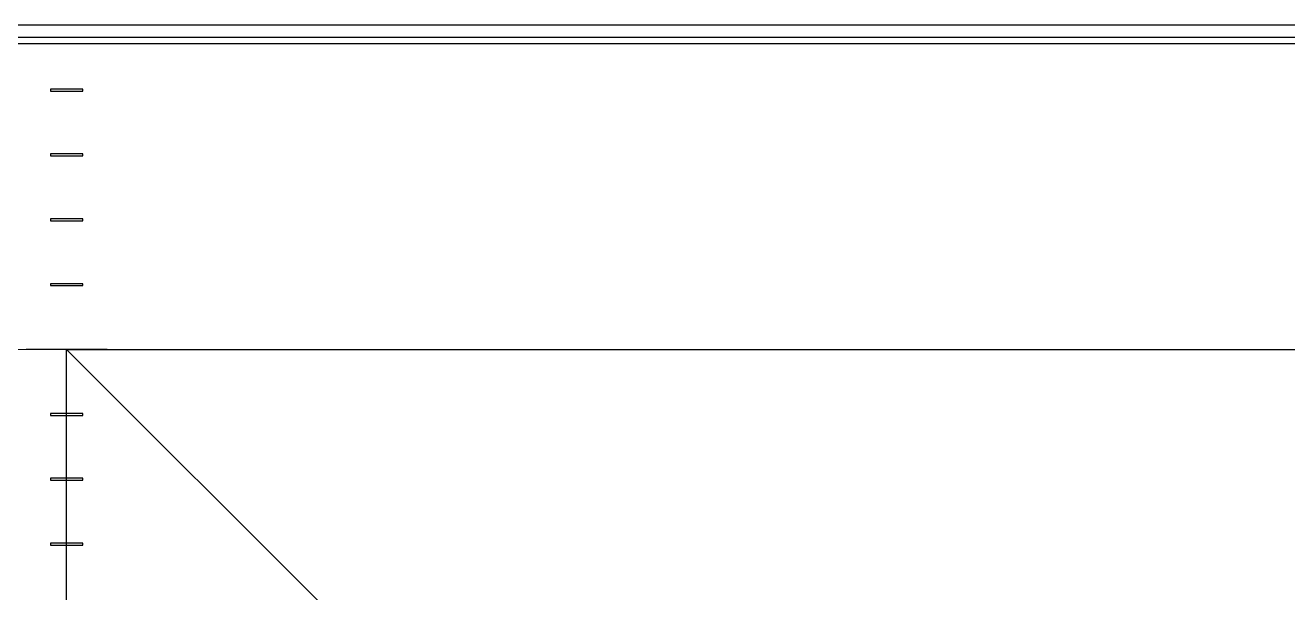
# Model space of a CAD drawing. Header units: millimetres. Extents: x 0 to 53000, y -591 to 24400.
# Drawn here: x 15078.3 to 15272.8, y 3084.3 to 3171.8 of the extents above; entities that cross this region are included whole.
import ezdxf

# ---------------------------------------------------------------- set-up
doc = ezdxf.new("R2010")
doc.units = ezdxf.units.MM
doc.layers.add('КК перф 40х60', color=6, linetype='Continuous', lineweight=30)
doc.layers.add('Основная', color=7, linetype='Continuous', lineweight=30)
doc.layers.add('Привязки', color=2, linetype='Continuous', lineweight=0, plot=False, transparency=0.8)

msp = doc.modelspace()

# ---------------------------------------------------------------- linework, layer by layer
at = {"layer": 'КК перф 40х60'}
for p, q in [((15084.65595, 3121.84891), (15534.65596, 3121.84891)), ((15124.65596, 3081.84891), (15084.65595, 3121.84891)), ((15084.65596, 2471.8489), (15084.65596, 3121.84891))]:
    msp.add_line(p, q, dxfattribs=at)
at = {"layer": 'Основная', "linetype": 'Continuous'}
for p, q in [((15572.86962, 3171.8489), (15046.44229, 3171.8489)), ((15572.86962, 3171.8489), (15046.44229, 3171.8489)), ((15572.55595, 3171.8489), (15046.75596, 3171.8489)), ((15572.55595, 3171.8489), (15046.75596, 3171.8489)), ((15574.793, 3169.94892), (15044.51891, 3169.94892)), ((15574.793, 3169.94892), (15044.51891, 3169.94892)), ((15040.33461, 3169.04892), (15578.97731, 3169.04892)), ((15040.33461, 3169.04892), (15578.97731, 3169.04892)), ((15087.15596, 3161.99891), (15082.15595, 3161.99891)), ((15082.15595, 3161.99891), (15082.15595, 3161.69892)), ((15082.15595, 3161.69892), (15087.15596, 3161.69892)), ((15087.15596, 3161.69892), (15087.15596, 3161.99891)), ((15087.15596, 3151.99892), (15082.15595, 3151.99892)), ((15082.15595, 3151.99892), (15082.15595, 3151.6989)), ((15087.15596, 3151.6989), (15087.15596, 3151.99892)), ((15082.15595, 3151.6989), (15087.15596, 3151.6989)), ((15087.15596, 3141.9989), (15082.15595, 3141.9989)), ((15082.15595, 3141.9989), (15082.15595, 3141.69891)), ((15082.15595, 3141.69891), (15087.15596, 3141.69891)), ((15087.15596, 3141.69891), (15087.15596, 3141.9989)), ((15087.15596, 3131.99891), (15082.15595, 3131.99891)), ((15082.15595, 3131.99891), (15082.15595, 3131.69892)), ((15082.15595, 3131.69892), (15087.15596, 3131.69892)), ((15087.15596, 3131.69892), (15087.15596, 3131.99891)), ((15087.15596, 3111.9989), (15082.15595, 3111.9989)), ((15082.15595, 3111.9989), (15082.15595, 3111.69891)), ((15082.15595, 3111.69891), (15087.15596, 3111.69891)), ((15087.15596, 3111.69891), (15087.15596, 3111.9989)), ((15082.15595, 3101.99891), (15082.15595, 3101.69892)), ((15087.15596, 3101.99891), (15082.15595, 3101.99891)), ((15082.15595, 3101.69892), (15087.15596, 3101.69892)), ((15087.15596, 3101.69892), (15087.15596, 3101.99891)), ((15082.15595, 3091.99892), (15082.15595, 3091.6989)), ((15087.15596, 3091.99892), (15082.15595, 3091.99892)), ((15082.15595, 3091.6989), (15087.15596, 3091.6989)), ((15087.15596, 3091.6989), (15087.15596, 3091.99892))]:
    msp.add_line(p, q, dxfattribs=at)
at = {"layer": 'Основная'}
for p, q in [((15090.90596, 3121.84891), (15078.40596, 3121.84891)), ((15084.65595, 2796.8489), (15084.65595, 3121.84891))]:
    msp.add_line(p, q, dxfattribs=at)
at = {"layer": 'Привязки'}
msp.add_line((16279.31202, 3121.84891), (13378.18473, 3121.84891), dxfattribs=at)

doc.saveas('drawing.dxf')
